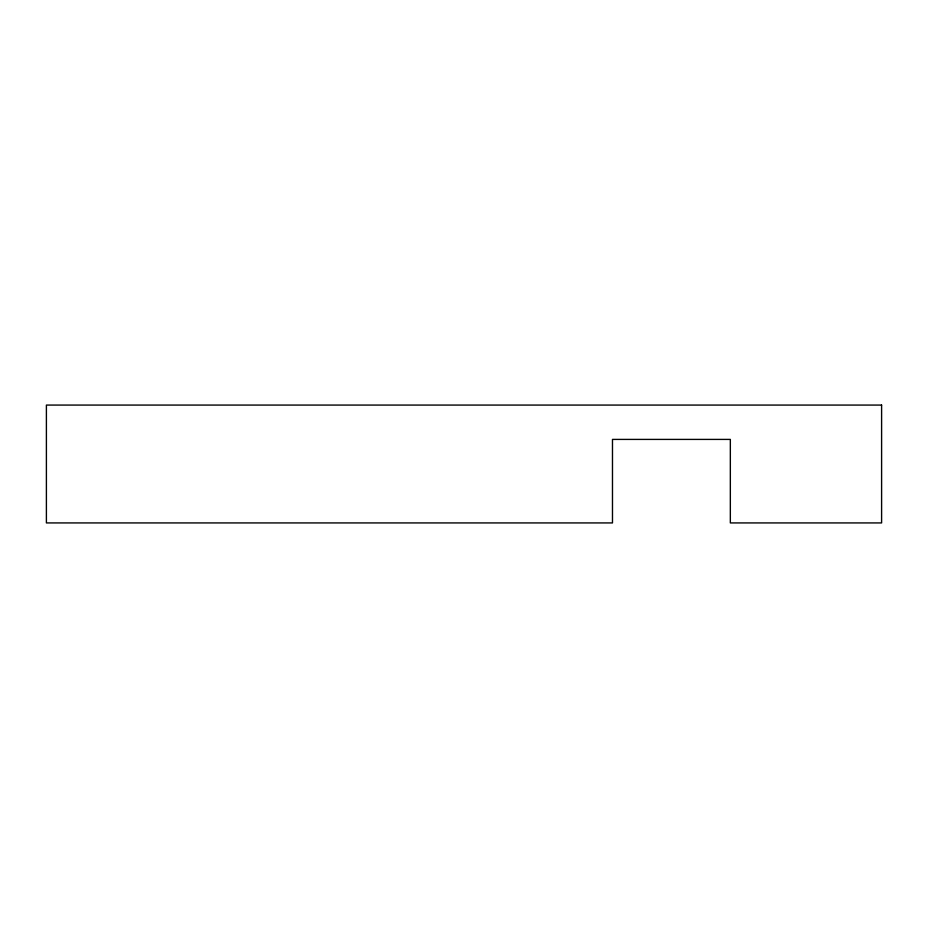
<?xml version="1.0" encoding="UTF-8"?>
<svg xmlns="http://www.w3.org/2000/svg" width="928" height="928" viewBox="0 0 928 928"><rect width="100%" height="100%" fill="white"/><g stroke="black" fill="none" stroke-linecap="round" stroke-linejoin="round"><path stroke-width="1.39" d="M881.6 405.072L46.4 405.072L46.4 522.928L612.48 522.928L612.48 439.408L730.336 439.408L730.336 522.928L881.6 522.928L881.6 405.072"/></g></svg>
